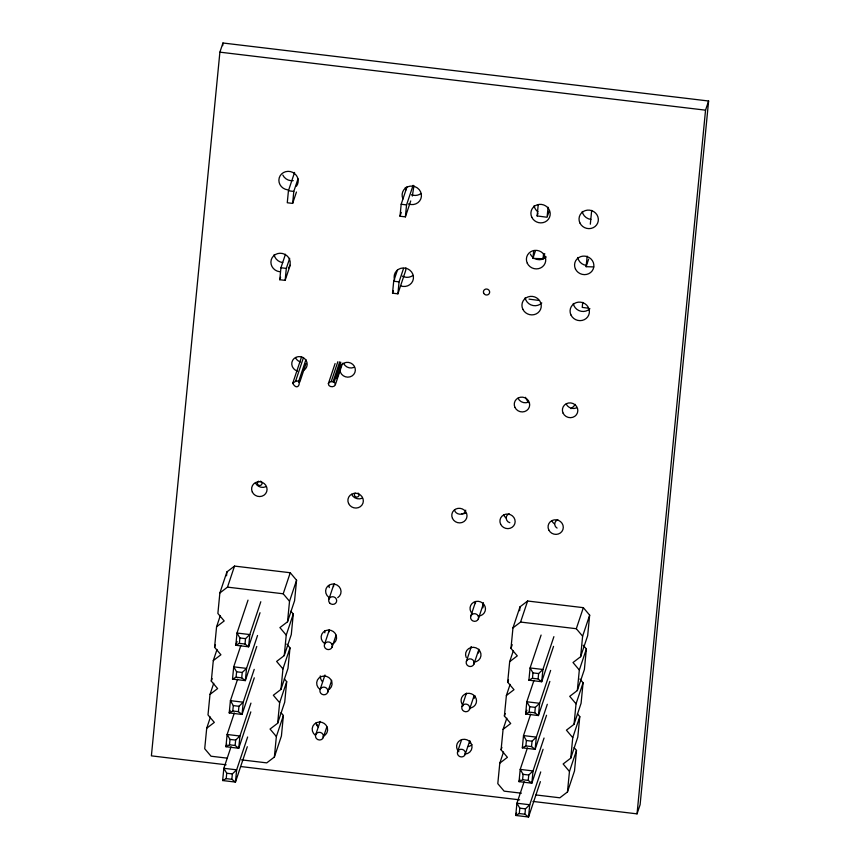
<?xml version="1.0" encoding="UTF-8"?>
<svg xmlns="http://www.w3.org/2000/svg" width="860" height="860" viewBox="0 0 860 860"><rect width="100%" height="100%" fill="white"/><g stroke="black" fill="none" stroke-linecap="round" stroke-linejoin="round"><path stroke-width="1.29" d="M532.985 801.434L637.045 813.861L640.109 804.702L708.608 101.007L222.955 43L219.891 52.159L151.392 755.854L226.115 764.787M222.697 45.666L222.955 43M210.431 717.089L206.712 728.226L204.712 748.727L211.033 756.22L226.954 758.122M213.731 683.27L210.001 694.407L208.002 714.918L214.323 722.4L206.712 728.226M210.001 694.407L217.612 688.58L211.291 681.099L213.291 660.598L217.021 649.45M213.291 660.598L220.902 654.772L214.581 647.279L216.58 626.779L220.31 615.631M241.542 759.864L266.75 762.874L274.372 757.047L276.361 736.547L270.051 729.054L277.662 723.238L279.65 702.727L273.34 695.245L280.951 689.419L282.951 668.908L276.63 661.426L284.241 655.6L286.24 635.099L279.919 627.606L287.53 621.78L294.571 600.731L296.571 580.231L290.25 572.738L234.533 566.084L226.911 571.911L219.87 592.959L217.881 613.459L224.191 620.952L216.58 626.779M226.546 575.759L226.911 571.911M247.293 746.727L235.457 782.073L222.643 780.547L223.837 768.303L231.028 746.792M256.764 646.462L245.337 680.625L232.512 679.099L233.705 666.844L240.886 645.387M222.643 780.547L226.201 778.633L226.728 773.247L223.837 768.303L236.65 769.829L247.637 736.999M250.948 703.114L239.94 736.009L227.126 734.483L225.933 746.727L229.491 744.814L230.018 739.428L227.126 734.483L234.307 713.015M254.216 669.37L243.229 702.19L230.415 700.663L229.222 712.918L232.791 710.994L233.307 705.608L230.415 700.663L237.618 679.153M232.512 679.099L236.081 677.175L236.597 671.789L233.705 666.844L246.53 668.381L257.538 635.476M260.806 601.731L249.819 634.562L237.005 633.035L235.812 645.279L239.37 643.366L239.897 637.97L237.005 633.035L248.013 600.13M290.207 265.224L285.144 280.371L279.779 279.726L280.94 267.75L285.445 254.291M294.571 172.43L288.433 190.78L287.272 202.756L292.637 203.401L296.442 192.038M231.845 779.3L232.361 773.914L236.65 769.829L235.457 782.073L231.845 779.3L226.201 778.633M250.819 711.876L238.747 748.264L235.135 745.491L235.651 740.095L239.94 736.009L238.747 748.264L225.933 746.727L226.782 744.201M254.291 677.83L242.047 714.445L238.424 711.671L238.951 706.286L243.229 702.19L242.047 714.445L229.222 712.918L230.072 710.382M241.714 677.852L242.24 672.466L246.53 668.381L245.337 680.625L241.714 677.852L236.081 677.175M260.032 612.718L248.626 646.806L245.003 644.033L245.53 638.647L249.819 634.562L248.626 646.806L235.812 645.279L237.08 641.485M285.144 280.371L286.315 268.395L289.691 258.301M292.637 203.401L293.798 191.425L298.022 178.805M287.53 621.78L289.53 601.28L296.571 580.231M281.037 712.693L283.402 715.499L281.413 736.009L274.372 757.047M284.327 678.873L286.702 681.679L284.703 702.19L277.662 723.238M286.832 644.118L289.992 647.87L287.992 668.37L280.951 689.419M290.916 611.245L293.281 614.051L291.282 634.551L284.241 655.6M405.941 267.922L405.673 270.577L397.9 293.83L392.525 293.195L393.697 281.22L397.492 269.868M410.714 200.96L405.393 216.87L400.018 216.225L401.179 204.25L407.092 186.588M397.9 293.83L399.062 281.865L403.566 268.395M405.393 216.87L406.554 204.895L413.101 185.308M413.95 185.631L412.348 196.058M469.721 743.416L469.969 740.879M474.365 695.686L474.129 698.223L474.956 695.718M478.525 653.019L478.891 649.225M482.922 607.826L483.417 602.753M548.067 207.217L547.089 217.257L537.135 215.935L538.231 204.637M533.716 250.507L532.92 258.409L543.079 258.731L543.563 253.7M503.53 752.005L499.8 763.153L497.8 783.654L504.121 791.146L521.364 793.199M499.8 763.153L507.411 757.327L501.09 749.834L503.089 729.334L506.819 718.186M503.089 729.334L510.7 723.507L504.39 716.014L506.379 695.514L510.109 684.377M506.379 695.514L513.99 689.688L507.679 682.206L509.668 661.695L513.399 650.558M509.668 661.695L517.29 655.868L510.969 648.386L512.968 627.886L520.01 606.837L527.621 601.011L583.349 607.665L589.659 615.158L587.67 635.658L580.629 656.707L573.007 662.533L579.328 670.015L577.329 690.526L569.718 696.342L576.039 703.835L574.039 724.335L566.428 730.162L572.749 737.654L570.75 758.154L563.139 763.981L569.46 771.474L567.46 791.974L559.849 797.8L535.963 794.941M519.634 610.675L520.01 606.837M546.541 715.273L535.135 749.361L522.321 747.834L523.504 735.59L530.706 714.079M553.55 646.376L541.714 681.733L528.9 680.196L530.093 667.951L541.101 635.056M540.725 771.925L529.738 804.756L516.924 803.218L515.731 815.474L519.289 813.549L519.816 808.163L516.924 803.218L524.127 781.708M544.047 738.03L533.039 770.936L520.214 769.399L519.021 781.654L522.59 779.73L523.106 774.344L520.214 769.399L527.395 747.942M522.321 747.834L525.879 745.921L526.406 740.535L523.504 735.59L536.328 737.117L547.304 704.286M550.626 670.402L539.618 703.297L526.804 701.771L525.611 714.015L529.169 712.101L529.696 706.716L526.804 701.771L533.985 680.303M528.9 680.196L532.458 678.282L532.985 672.896L530.093 667.951L542.907 669.478L553.894 636.658M540.381 781.643L528.545 817L524.933 814.226L525.46 808.841L529.738 804.756L528.545 817L515.731 815.474L516.581 812.937M543.079 749.307L531.846 783.18L528.223 780.407L528.75 775.021L533.039 770.936L531.846 783.18L519.021 781.654L519.87 779.128M531.512 746.587L532.039 741.202L536.328 737.117L535.135 749.361L531.512 746.587L525.879 745.921M549.852 681.389L538.424 715.552L534.802 712.779L535.328 707.382L539.618 703.297L538.424 715.552L525.611 714.015L526.879 710.231M538.102 678.959L538.618 673.573L542.907 669.478L541.714 681.733L538.102 678.959L532.458 678.282M582.725 302.376L582.231 307.396L588.455 308.224M590.325 224.202L591.68 210.399M580.629 656.707L582.618 636.196L589.659 615.158M574.125 747.62L576.501 750.425L574.501 770.925L567.46 791.974M577.415 713.8L579.791 716.606L577.791 737.106L570.75 758.154M579.919 679.045L583.08 682.786L581.08 703.287L574.039 724.335M583.209 645.226L586.37 648.967L584.381 669.478L577.329 690.526M637.045 813.861L705.544 110.166L708.608 101.007M292.723 383.302C299.258 394.46 303.279 374.53 292.723 383.302L301.57 356.868M335.088 363.543L328.359 383.678C328.122 387.258 334.389 387.86 335.389 384.646L342.549 363.253M335.389 384.646C335.626 381.077 329.358 380.464 328.359 383.678M593.744 266.923L586.122 266.686L587.176 256.14M465.744 510.163C464.873 515.828 455.671 515.366 454.521 510.066M532.92 258.409L535.414 250.883M586.122 266.686L588.616 259.161M279.779 279.726L280.596 277.275M295.571 381.249L303.505 357.513M219.87 592.959L227.492 587.133L234.533 566.084M298.495 381.84L305.934 359.609M299.817 382.044L306.063 363.393M214.581 647.279L215.419 644.807M211.291 681.099L212.119 678.626M331.197 381.625L337.851 361.716M334.121 382.216L340.818 362.232M336.733 378.604L341.356 364.769M400.018 216.225L401.287 212.441M289.53 601.28L283.209 593.787L290.25 572.738M392.525 293.195L393.375 290.669M286.24 635.099L293.281 614.051M282.951 668.908L289.992 647.87M279.65 702.727L286.702 681.679M276.361 736.547L283.402 715.499M328.918 599.108L333.777 584.617M324.521 644.301L329.369 629.81A4.031 3.827 18.5 0 0 329.176 631.788M332.046 647.204A4.031 3.827 18.5 0 0 327.606 641.947A4.031 3.827 18.5 0 0 325.198 648.117A4.031 3.827 18.5 0 0 332.046 647.204L336.088 635.121M320.124 689.505L324.973 675.003M327.649 692.397A4.031 3.827 18.5 0 0 323.209 687.14A4.031 3.827 18.5 0 0 320.801 693.311A4.031 3.827 18.5 0 0 327.649 692.397L331.691 680.324M315.727 734.698L320.167 721.411M323.242 737.601A4.031 3.827 18.5 0 0 318.813 732.344A4.031 3.827 18.5 0 0 316.394 738.514A4.031 3.827 18.5 0 0 323.242 737.601L326.886 726.721M537.135 215.935L537.973 213.409M547.508 215.989L549.207 210.936M543.079 258.731L544.767 253.678M470.807 616.05L475.655 601.559A4.031 3.827 18.5 0 0 475.462 603.537M478.332 618.953A4.031 3.827 18.5 0 0 473.892 613.696A4.031 3.827 18.5 0 0 471.484 619.866A4.031 3.827 18.5 0 0 478.332 618.953L483.18 604.451M466.41 661.254L471.258 646.752A4.031 3.827 18.5 0 0 471.022 647.73M473.925 664.146A4.031 3.827 18.5 0 0 469.495 658.889A4.031 3.827 18.5 0 0 467.087 665.059A4.031 3.827 18.5 0 0 473.925 664.146L478.375 650.859M462.013 706.447L466.453 693.16M469.528 709.35A4.031 3.827 18.5 0 0 465.099 704.093A4.031 3.827 18.5 0 0 462.68 710.263A4.031 3.827 18.5 0 0 469.528 709.35L473.978 696.062M457.606 751.651L461.648 739.568M465.131 754.542A4.031 3.827 18.5 0 0 460.691 749.286A4.031 3.827 18.5 0 0 458.283 755.456A4.031 3.827 18.5 0 0 465.131 754.542L469.581 741.255M510.969 648.386L512.216 644.667M512.968 627.886L520.579 622.059L527.621 601.011M507.679 682.206L508.507 679.722M504.39 716.014L505.218 713.542M501.09 749.834L501.917 747.361M582.618 636.196L576.308 628.714L583.349 607.665M579.328 670.015L586.37 648.967M576.039 703.835L583.08 682.786M572.749 737.654L579.791 716.606M569.46 771.474L576.501 750.425M333.035 381.765L339.721 361.813M509.303 513.839C504.723 515.075 505.487 521.708 509.829 522.697M557.861 519.859C554.044 520.859 553.625 526.32 557.076 528.083M219.891 52.159L705.544 110.166M288.433 190.78L293.798 191.425M401.179 204.25L406.554 204.895M280.94 267.75L286.315 268.395M393.697 281.22L399.062 281.865M227.492 587.133L283.209 593.787M520.579 622.059L576.308 628.714M532.985 672.896L538.618 673.573M239.897 637.97L245.53 638.647M239.37 643.366L245.003 644.033M236.597 671.789L242.24 672.466M529.696 706.716L535.328 707.382M529.169 712.101L534.802 712.779M526.406 740.535L532.039 741.202M233.307 705.608L238.951 706.286M232.791 710.994L238.424 711.671M230.018 739.428L235.651 740.095M523.106 774.344L528.75 775.021M522.59 779.73L528.223 780.407M229.491 744.814L235.135 745.491M240.789 766.539L519.634 799.843M519.816 808.163L525.46 808.841M226.728 773.247L232.361 773.914M519.289 813.549L524.933 814.226M529.029 299.129L538.983 300.452M589.917 308.708A9.718 9.223 18.5 0 1 573.276 303.483M546.25 256.947A9.718 9.223 18.5 0 1 534.608 258.505M533.555 257.849A9.718 9.223 18.5 0 1 530.362 254.055M541.779 302.957A9.718 9.223 18.5 0 1 525.137 297.732M590.863 219.397A9.718 9.223 18.5 0 1 582.231 211.463M538.038 211.839A9.718 9.223 18.5 0 1 534.092 205.723M586.391 265.407A9.718 9.223 18.5 0 1 577.748 257.473M361.91 498.305A7.772 7.375 18.5 0 1 351.654 494.36M265.632 486.814A7.772 7.375 18.5 0 1 255.377 482.868M282.736 262.558A9.718 9.223 18.5 0 1 274.103 254.625M528.266 402.2A7.772 7.375 18.5 0 1 518.021 398.244M576.404 407.941A7.772 7.375 18.5 0 1 566.159 403.996M353.901 367.413A7.772 7.375 18.5 0 1 343.656 363.457M342.162 364.317A7.772 7.375 18.5 0 1 354.212 366.081A7.772 7.375 18.5 0 1 349.998 376.863A7.772 7.375 18.5 0 1 339.904 370.101M339.915 368.822A7.772 7.375 18.5 0 1 341.302 365.274M300.505 361.92A7.772 7.375 18.5 0 1 295.517 357.717M465.647 513.151A7.654 7.256 18.5 0 1 461.755 513.667M506.207 518A7.654 7.256 18.5 0 1 503.68 515.011M554.345 523.751A7.654 7.256 18.5 0 1 551.819 520.762M317.49 725.335A7.772 7.375 18.5 0 1 315.953 723.163M413.036 275.394A9.718 9.223 18.5 0 1 402.329 276.125M293.238 180.632A9.718 9.223 18.5 0 1 282.822 175.053M421.013 193.489A9.718 9.223 18.5 0 1 411.478 194.758M406.049 189.78A9.718 9.223 18.5 0 1 405.307 187.437M297.442 371.079A7.772 7.375 18.5 0 1 292.69 360.243A7.772 7.375 18.5 0 1 304.644 358.652A7.772 7.375 18.5 0 1 303.86 370.23M472.269 613.728A7.772 7.375 18.5 0 1 473.731 602.236A7.772 7.375 18.5 0 1 485.104 606.612A7.772 7.375 18.5 0 1 478.375 616.082M466.26 657.567A7.772 7.375 18.5 0 1 470.893 647.569A7.772 7.375 18.5 0 1 480.858 653.46A7.772 7.375 18.5 0 1 473.892 662.082M463.314 705.737A7.772 7.375 18.5 0 1 464.776 694.246A7.772 7.375 18.5 0 1 476.15 698.621A7.772 7.375 18.5 0 1 469.42 708.092M458.842 751.747A7.772 7.375 18.5 0 1 460.293 740.245A7.772 7.375 18.5 0 1 471.667 744.631A7.772 7.375 18.5 0 1 464.938 754.091M315.437 735.354A7.772 7.375 18.5 0 1 314.47 724.012A7.772 7.375 18.5 0 1 326.262 725.421A7.772 7.375 18.5 0 1 323.134 736.278M319.92 689.344A7.772 7.375 18.5 0 1 318.952 678.013A7.772 7.375 18.5 0 1 330.735 679.421A7.772 7.375 18.5 0 1 327.606 690.268M324.392 643.345A7.772 7.375 18.5 0 1 323.425 632.003A7.772 7.375 18.5 0 1 335.217 633.412A7.772 7.375 18.5 0 1 332.089 644.258M328.875 597.334A7.772 7.375 18.5 0 1 327.596 586.294A7.772 7.375 18.5 0 1 339.141 586.713A7.772 7.375 18.5 0 1 337.722 597.657M279.672 271.717A9.718 9.223 18.5 0 1 271.244 259.784A9.718 9.223 18.5 0 1 284.703 254.27A9.718 9.223 18.5 0 1 288.455 268.116M394.568 279.715A9.718 9.223 18.5 0 1 402.996 267.976A9.718 9.223 18.5 0 1 413.38 278.78A9.718 9.223 18.5 0 1 400.438 285.821M287.648 189.813A9.718 9.223 18.5 0 1 279.221 177.88A9.718 9.223 18.5 0 1 292.679 172.365A9.718 9.223 18.5 0 1 296.431 186.212M402.985 198.939A9.718 9.223 18.5 0 1 410.145 186.147A9.718 9.223 18.5 0 1 421.4 196.478A9.718 9.223 18.5 0 1 408.414 203.927M261.472 481.879A2.344 2.225 18.5 0 1 261.01 485.126A2.344 2.225 18.5 0 1 257.656 484.298A2.344 2.225 18.5 0 1 258.709 481.191M260.494 481.181A2.344 2.225 18.5 0 1 261.031 481.471M358.05 493.06A2.344 2.225 18.5 0 1 358.48 496.338A2.344 2.225 18.5 0 1 355.051 496.36A2.344 2.225 18.5 0 1 355.223 493.081M318.135 726.99A8.503 8.073 18.5 0 1 316.082 723.206M333.583 586.584A4.031 3.827 18.5 0 1 334.26 583.736M329.283 587.616A8.503 8.073 18.5 0 1 329.068 585.499M471.979 744.717A8.503 8.073 18.5 0 1 468.109 746.566M322.532 681.787A8.503 8.073 18.5 0 1 320.275 675.895M483.406 603.483A4.031 3.827 18.5 0 1 482.686 605.332M324.876 632.82A8.503 8.073 18.5 0 1 324.671 630.702M575.437 404.383A29.509 28.004 18.5 0 1 571.008 408.672M528.663 402.652A29.509 28.004 18.5 0 1 525.428 397.309M579.909 222.966A9.718 9.223 18.5 0 0 596.582 224.954A9.718 9.223 18.5 0 0 589.595 210.162A9.718 9.223 18.5 0 0 579.909 222.966M570.954 314.975A9.718 9.223 18.5 0 0 587.627 316.964A9.718 9.223 18.5 0 0 580.64 302.172A9.718 9.223 18.5 0 0 570.954 314.975M522.815 309.224A9.718 9.223 18.5 0 0 539.489 311.212A9.718 9.223 18.5 0 0 532.501 296.421A9.718 9.223 18.5 0 0 522.815 309.224M531.77 217.214A9.718 9.223 18.5 0 0 548.443 219.203A9.718 9.223 18.5 0 0 541.456 204.411A9.718 9.223 18.5 0 0 531.77 217.214M575.437 268.965A9.718 9.223 18.5 0 0 592.11 270.964A9.718 9.223 18.5 0 0 585.112 256.162A9.718 9.223 18.5 0 0 575.437 268.965M348.59 503.53A7.772 7.375 18.5 0 0 361.92 505.121A7.772 7.375 18.5 0 0 356.33 493.296A7.772 7.375 18.5 0 0 348.59 503.53M252.313 492.027A7.772 7.375 18.5 0 0 265.643 493.618A7.772 7.375 18.5 0 0 260.053 481.793A7.772 7.375 18.5 0 0 252.313 492.027M514.957 407.414A7.772 7.375 18.5 0 0 528.276 409.005A7.772 7.375 18.5 0 0 522.687 397.18A7.772 7.375 18.5 0 0 514.957 407.414M563.096 413.165A7.772 7.375 18.5 0 0 576.415 414.756A7.772 7.375 18.5 0 0 570.825 402.931A7.772 7.375 18.5 0 0 563.096 413.165M483.675 293.185A3.16 2.999 18.5 0 0 489.093 293.83A3.16 2.999 18.5 0 0 486.814 289.024A3.16 2.999 18.5 0 0 483.675 293.185M452.478 518.429A7.654 7.256 18.5 0 0 465.615 519.999A7.654 7.256 18.5 0 0 460.1 508.346A7.654 7.256 18.5 0 0 452.478 518.429M500.617 524.17A7.654 7.256 18.5 0 0 513.753 525.74A7.654 7.256 18.5 0 0 508.238 514.097A7.654 7.256 18.5 0 0 500.617 524.17M548.755 529.921A7.654 7.256 18.5 0 0 561.892 531.491A7.654 7.256 18.5 0 0 556.377 519.838A7.654 7.256 18.5 0 0 548.755 529.921M527.288 263.224A9.718 9.223 18.5 0 0 543.971 265.213A9.718 9.223 18.5 0 0 536.973 250.41A9.718 9.223 18.5 0 0 527.288 263.224M329.595 602.914A4.031 3.827 18.5 0 0 336.443 602A4.031 3.827 18.5 0 0 332.003 596.743A4.031 3.827 18.5 0 0 329.595 602.914"/></g></svg>
